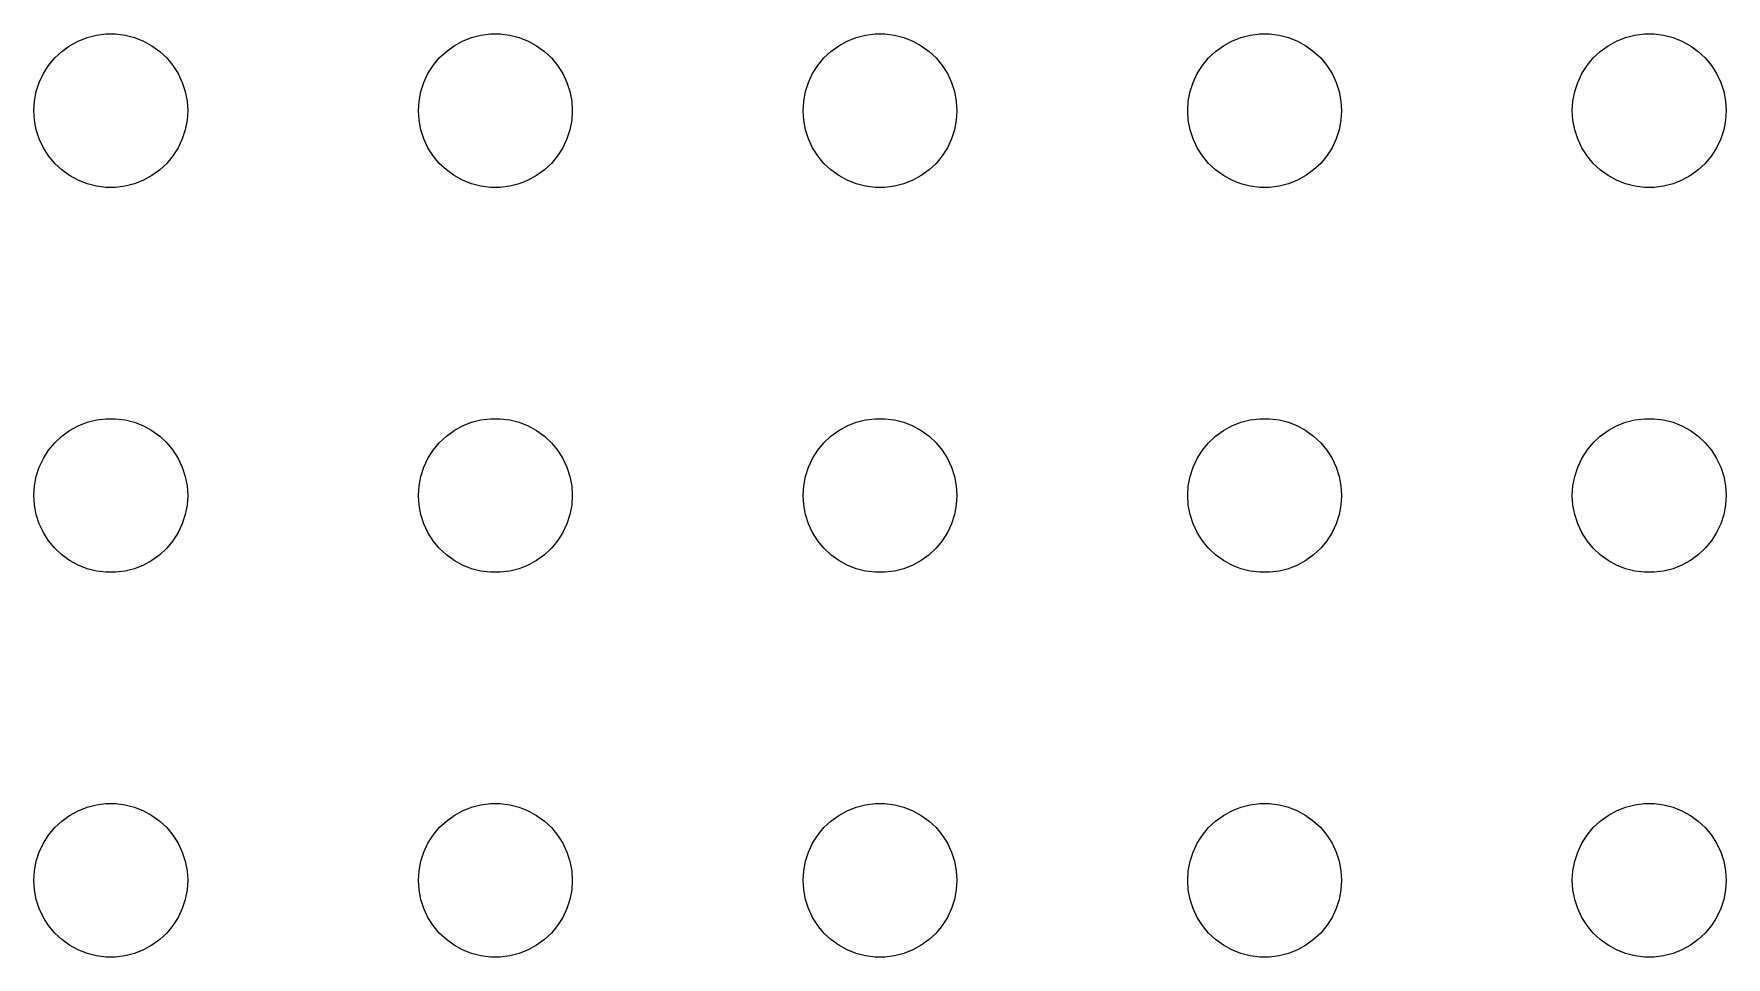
# Model space of a CAD drawing. Header units: metres. Extents: x -134 to 134, y 176 to 508.
# Drawn here: x 66 to 99, y 204 to 222 of the extents above; entities that cross this region are included whole.
import ezdxf

# ---------------------------------------------------------------- set-up
doc = ezdxf.new("R2010")
doc.units = ezdxf.units.M

msp = doc.modelspace()

# ---------------------------------------------------------------- linework, layer by layer
for p, q in [((66.5439, 221.656), (66.6963, 221.766)), ((66.6963, 221.766), (66.8613, 221.857)), ((66.8613, 221.857), (67.0365, 221.927)), ((67.0365, 221.927), (67.2189, 221.973)), ((67.2189, 221.973), (67.4058, 221.997)), ((67.4058, 221.997), (67.5942, 221.997)), ((67.5942, 221.997), (67.7811, 221.973)), ((67.7811, 221.973), (67.9635, 221.927)), ((67.9635, 221.927), (68.1387, 221.857)), ((68.1387, 221.857), (68.3037, 221.766)), ((68.3037, 221.766), (68.4561, 221.656)), ((74.0439, 221.656), (74.1963, 221.766)), ((74.1963, 221.766), (74.3613, 221.857)), ((74.3613, 221.857), (74.5365, 221.927)), ((74.5365, 221.927), (74.7189, 221.973)), ((74.7189, 221.973), (74.9058, 221.997)), ((74.9058, 221.997), (75.0942, 221.997)), ((75.0942, 221.997), (75.2811, 221.973)), ((75.2811, 221.973), (75.4635, 221.927)), ((75.4635, 221.927), (75.6387, 221.857)), ((75.6387, 221.857), (75.8037, 221.766)), ((75.8037, 221.766), (75.9561, 221.656)), ((81.5439, 221.656), (81.6963, 221.766)), ((81.6963, 221.766), (81.8613, 221.857)), ((81.8613, 221.857), (82.0365, 221.927)), ((82.0365, 221.927), (82.2189, 221.973)), ((82.2189, 221.973), (82.4058, 221.997)), ((82.4058, 221.997), (82.5942, 221.997)), ((82.5942, 221.997), (82.7811, 221.973)), ((82.7811, 221.973), (82.9635, 221.927)), ((82.9635, 221.927), (83.1387, 221.857)), ((83.1387, 221.857), (83.3037, 221.766)), ((83.3037, 221.766), (83.4561, 221.656)), ((89.0439, 221.656), (89.1963, 221.766)), ((89.1963, 221.766), (89.3613, 221.857)), ((89.3613, 221.857), (89.5365, 221.927)), ((89.5365, 221.927), (89.7189, 221.973)), ((89.7189, 221.973), (89.9058, 221.997)), ((89.9058, 221.997), (90.0942, 221.997)), ((90.0942, 221.997), (90.2811, 221.973)), ((90.2811, 221.973), (90.4635, 221.927)), ((90.4635, 221.927), (90.6387, 221.857)), ((90.6387, 221.857), (90.8037, 221.766)), ((90.8037, 221.766), (90.9561, 221.656)), ((96.5439, 221.656), (96.6963, 221.766)), ((96.6963, 221.766), (96.8613, 221.857)), ((96.8613, 221.857), (97.0365, 221.927)), ((97.0365, 221.927), (97.2189, 221.973)), ((97.2189, 221.973), (97.4058, 221.997)), ((97.4058, 221.997), (97.5942, 221.997)), ((97.5942, 221.997), (97.7811, 221.973)), ((97.7811, 221.973), (97.9635, 221.927)), ((97.9635, 221.927), (98.1387, 221.857)), ((98.1387, 221.857), (98.3037, 221.766)), ((98.3037, 221.766), (98.4561, 221.656)), ((66.2865, 221.382), (66.4065, 221.527)), ((66.4065, 221.527), (66.5439, 221.656)), ((68.4561, 221.656), (68.5934, 221.527)), ((68.5934, 221.527), (68.7135, 221.382)), ((73.7865, 221.382), (73.9065, 221.527)), ((73.9065, 221.527), (74.0439, 221.656)), ((75.9561, 221.656), (76.0934, 221.527)), ((76.0934, 221.527), (76.2135, 221.382)), ((81.2865, 221.382), (81.4065, 221.527)), ((81.4065, 221.527), (81.5439, 221.656)), ((83.4561, 221.656), (83.5934, 221.527)), ((83.5934, 221.527), (83.7135, 221.382)), ((88.7865, 221.382), (88.9065, 221.527)), ((88.9065, 221.527), (89.0439, 221.656)), ((90.9561, 221.656), (91.0934, 221.527)), ((91.0934, 221.527), (91.2135, 221.382)), ((96.2865, 221.382), (96.4065, 221.527)), ((96.4065, 221.527), (96.5439, 221.656)), ((98.4561, 221.656), (98.5934, 221.527)), ((98.5934, 221.527), (98.7135, 221.382)), ((66.1053, 221.052), (66.1855, 221.223)), ((66.1855, 221.223), (66.2865, 221.382)), ((68.7135, 221.382), (68.8145, 221.223)), ((68.8145, 221.223), (68.8947, 221.052)), ((73.6053, 221.052), (73.6855, 221.223)), ((73.6855, 221.223), (73.7865, 221.382)), ((76.2135, 221.382), (76.3145, 221.223)), ((76.3145, 221.223), (76.3947, 221.052)), ((81.1053, 221.052), (81.1855, 221.223)), ((81.1855, 221.223), (81.2865, 221.382)), ((83.7135, 221.382), (83.8145, 221.223)), ((83.8145, 221.223), (83.8947, 221.052)), ((88.6053, 221.052), (88.6855, 221.223)), ((88.6855, 221.223), (88.7865, 221.382)), ((91.2135, 221.382), (91.3145, 221.223)), ((91.3145, 221.223), (91.3947, 221.052)), ((96.1053, 221.052), (96.1855, 221.223)), ((96.1855, 221.223), (96.2865, 221.382)), ((98.7135, 221.382), (98.8145, 221.223)), ((98.8145, 221.223), (98.8947, 221.052)), ((66.0118, 220.688), (66.0471, 220.873)), ((66.0471, 220.873), (66.1053, 221.052)), ((68.8947, 221.052), (68.9529, 220.873)), ((68.9529, 220.873), (68.9882, 220.688)), ((73.5118, 220.688), (73.5471, 220.873)), ((73.5471, 220.873), (73.6053, 221.052)), ((76.3947, 221.052), (76.4529, 220.873)), ((76.4529, 220.873), (76.4882, 220.688)), ((81.0118, 220.688), (81.0471, 220.873)), ((81.0471, 220.873), (81.1053, 221.052)), ((83.8947, 221.052), (83.9529, 220.873)), ((83.9529, 220.873), (83.9882, 220.688)), ((88.5118, 220.688), (88.5471, 220.873)), ((88.5471, 220.873), (88.6053, 221.052)), ((91.3947, 221.052), (91.4529, 220.873)), ((91.4529, 220.873), (91.4882, 220.688)), ((96.0118, 220.688), (96.0471, 220.873)), ((96.0471, 220.873), (96.1053, 221.052)), ((98.8947, 221.052), (98.9529, 220.873)), ((98.9529, 220.873), (98.9882, 220.688)), ((66, 220.5), (66.0118, 220.688)), ((66.0118, 220.312), (66, 220.5)), ((68.9882, 220.688), (69, 220.5)), ((69, 220.5), (68.9882, 220.312)), ((73.5, 220.5), (73.5118, 220.688)), ((73.5118, 220.312), (73.5, 220.5)), ((76.4882, 220.688), (76.5, 220.5)), ((76.5, 220.5), (76.4882, 220.312)), ((81, 220.5), (81.0118, 220.688)), ((81.0118, 220.312), (81, 220.5)), ((83.9882, 220.688), (84, 220.5)), ((84, 220.5), (83.9882, 220.312)), ((88.5, 220.5), (88.5118, 220.688)), ((88.5118, 220.312), (88.5, 220.5)), ((91.4882, 220.688), (91.5, 220.5)), ((91.5, 220.5), (91.4882, 220.312)), ((96, 220.5), (96.0118, 220.688)), ((96.0118, 220.312), (96, 220.5)), ((98.9882, 220.688), (99, 220.5)), ((99, 220.5), (98.9882, 220.312)), ((66.0471, 220.127), (66.0118, 220.312)), ((66.1053, 219.948), (66.0471, 220.127)), ((68.9529, 220.127), (68.8947, 219.948)), ((68.9882, 220.312), (68.9529, 220.127)), ((73.5471, 220.127), (73.5118, 220.312)), ((73.6053, 219.948), (73.5471, 220.127)), ((76.4529, 220.127), (76.3947, 219.948)), ((76.4882, 220.312), (76.4529, 220.127)), ((81.0471, 220.127), (81.0118, 220.312)), ((81.1053, 219.948), (81.0471, 220.127)), ((83.9529, 220.127), (83.8947, 219.948)), ((83.9882, 220.312), (83.9529, 220.127)), ((88.5471, 220.127), (88.5118, 220.312)), ((88.6053, 219.948), (88.5471, 220.127)), ((91.4529, 220.127), (91.3947, 219.948)), ((91.4882, 220.312), (91.4529, 220.127)), ((96.0471, 220.127), (96.0118, 220.312)), ((96.1053, 219.948), (96.0471, 220.127)), ((98.9529, 220.127), (98.8947, 219.948)), ((98.9882, 220.312), (98.9529, 220.127)), ((66.1855, 219.777), (66.1053, 219.948)), ((68.8947, 219.948), (68.8145, 219.777)), ((73.6855, 219.777), (73.6053, 219.948)), ((76.3947, 219.948), (76.3145, 219.777)), ((81.1855, 219.777), (81.1053, 219.948)), ((83.8947, 219.948), (83.8145, 219.777)), ((88.6855, 219.777), (88.6053, 219.948)), ((91.3947, 219.948), (91.3145, 219.777)), ((96.1855, 219.777), (96.1053, 219.948)), ((98.8947, 219.948), (98.8145, 219.777)), ((66.2865, 219.618), (66.1855, 219.777)), ((66.4065, 219.473), (66.2865, 219.618)), ((66.5439, 219.344), (66.4065, 219.473)), ((68.5934, 219.473), (68.4561, 219.344)), ((68.7135, 219.618), (68.5934, 219.473)), ((68.8145, 219.777), (68.7135, 219.618)), ((73.7865, 219.618), (73.6855, 219.777)), ((73.9065, 219.473), (73.7865, 219.618)), ((74.0439, 219.344), (73.9065, 219.473)), ((76.0934, 219.473), (75.9561, 219.344)), ((76.2135, 219.618), (76.0934, 219.473)), ((76.3145, 219.777), (76.2135, 219.618)), ((81.2865, 219.618), (81.1855, 219.777)), ((81.4065, 219.473), (81.2865, 219.618)), ((81.5439, 219.344), (81.4065, 219.473)), ((83.5934, 219.473), (83.4561, 219.344)), ((83.7135, 219.618), (83.5934, 219.473)), ((83.8145, 219.777), (83.7135, 219.618)), ((88.7865, 219.618), (88.6855, 219.777)), ((88.9065, 219.473), (88.7865, 219.618)), ((89.0439, 219.344), (88.9065, 219.473)), ((91.0934, 219.473), (90.9561, 219.344)), ((91.2135, 219.618), (91.0934, 219.473)), ((91.3145, 219.777), (91.2135, 219.618)), ((96.2865, 219.618), (96.1855, 219.777)), ((96.4065, 219.473), (96.2865, 219.618)), ((96.5439, 219.344), (96.4065, 219.473)), ((98.5934, 219.473), (98.4561, 219.344)), ((98.7135, 219.618), (98.5934, 219.473)), ((98.8145, 219.777), (98.7135, 219.618)), ((66.6963, 219.234), (66.5439, 219.344)), ((66.8613, 219.143), (66.6963, 219.234)), ((67.0365, 219.073), (66.8613, 219.143)), ((68.1387, 219.143), (67.9635, 219.073)), ((68.3037, 219.234), (68.1387, 219.143)), ((68.4561, 219.344), (68.3037, 219.234)), ((74.1963, 219.234), (74.0439, 219.344)), ((74.3613, 219.143), (74.1963, 219.234)), ((74.5365, 219.073), (74.3613, 219.143)), ((75.6387, 219.143), (75.4635, 219.073)), ((75.8037, 219.234), (75.6387, 219.143)), ((75.9561, 219.344), (75.8037, 219.234)), ((81.6963, 219.234), (81.5439, 219.344)), ((81.8613, 219.143), (81.6963, 219.234)), ((82.0365, 219.073), (81.8613, 219.143)), ((83.1387, 219.143), (82.9635, 219.073)), ((83.3037, 219.234), (83.1387, 219.143)), ((83.4561, 219.344), (83.3037, 219.234)), ((89.1963, 219.234), (89.0439, 219.344)), ((89.3613, 219.143), (89.1963, 219.234)), ((89.5365, 219.073), (89.3613, 219.143)), ((90.6387, 219.143), (90.4635, 219.073)), ((90.8037, 219.234), (90.6387, 219.143)), ((90.9561, 219.344), (90.8037, 219.234)), ((96.6963, 219.234), (96.5439, 219.344)), ((96.8613, 219.143), (96.6963, 219.234)), ((97.0365, 219.073), (96.8613, 219.143)), ((98.1387, 219.143), (97.9635, 219.073)), ((98.3037, 219.234), (98.1387, 219.143)), ((98.4561, 219.344), (98.3037, 219.234)), ((67.2189, 219.027), (67.0365, 219.073)), ((67.4058, 219.003), (67.2189, 219.027)), ((67.5942, 219.003), (67.4058, 219.003)), ((67.7811, 219.027), (67.5942, 219.003)), ((67.9635, 219.073), (67.7811, 219.027)), ((74.7189, 219.027), (74.5365, 219.073)), ((74.9058, 219.003), (74.7189, 219.027)), ((75.0942, 219.003), (74.9058, 219.003)), ((75.2811, 219.027), (75.0942, 219.003)), ((75.4635, 219.073), (75.2811, 219.027)), ((82.2189, 219.027), (82.0365, 219.073)), ((82.4058, 219.003), (82.2189, 219.027)), ((82.5942, 219.003), (82.4058, 219.003)), ((82.7811, 219.027), (82.5942, 219.003)), ((82.9635, 219.073), (82.7811, 219.027)), ((89.7189, 219.027), (89.5365, 219.073)), ((89.9058, 219.003), (89.7189, 219.027)), ((90.0942, 219.003), (89.9058, 219.003)), ((90.2811, 219.027), (90.0942, 219.003)), ((90.4635, 219.073), (90.2811, 219.027)), ((97.2189, 219.027), (97.0365, 219.073)), ((97.4058, 219.003), (97.2189, 219.027)), ((97.5942, 219.003), (97.4058, 219.003)), ((97.7811, 219.027), (97.5942, 219.003)), ((97.9635, 219.073), (97.7811, 219.027)), ((66.5439, 214.156), (66.6963, 214.266)), ((66.6963, 214.266), (66.8613, 214.357)), ((66.8613, 214.357), (67.0365, 214.427)), ((67.0365, 214.427), (67.2189, 214.473)), ((67.2189, 214.473), (67.4058, 214.497)), ((67.4058, 214.497), (67.5942, 214.497)), ((67.5942, 214.497), (67.7811, 214.473)), ((67.7811, 214.473), (67.9635, 214.427)), ((67.9635, 214.427), (68.1387, 214.357)), ((68.1387, 214.357), (68.3037, 214.266)), ((68.3037, 214.266), (68.4561, 214.156)), ((74.0439, 214.156), (74.1963, 214.266)), ((74.1963, 214.266), (74.3613, 214.357)), ((74.3613, 214.357), (74.5365, 214.427)), ((74.5365, 214.427), (74.7189, 214.473)), ((74.7189, 214.473), (74.9058, 214.497)), ((74.9058, 214.497), (75.0942, 214.497)), ((75.0942, 214.497), (75.2811, 214.473)), ((75.2811, 214.473), (75.4635, 214.427)), ((75.4635, 214.427), (75.6387, 214.357)), ((75.6387, 214.357), (75.8037, 214.266)), ((75.8037, 214.266), (75.9561, 214.156)), ((81.5439, 214.156), (81.6963, 214.266)), ((81.6963, 214.266), (81.8613, 214.357)), ((81.8613, 214.357), (82.0365, 214.427)), ((82.0365, 214.427), (82.2189, 214.473)), ((82.2189, 214.473), (82.4058, 214.497)), ((82.4058, 214.497), (82.5942, 214.497)), ((82.5942, 214.497), (82.7811, 214.473)), ((82.7811, 214.473), (82.9635, 214.427)), ((82.9635, 214.427), (83.1387, 214.357)), ((83.1387, 214.357), (83.3037, 214.266)), ((83.3037, 214.266), (83.4561, 214.156)), ((89.0439, 214.156), (89.1963, 214.266)), ((89.1963, 214.266), (89.3613, 214.357)), ((89.3613, 214.357), (89.5365, 214.427)), ((89.5365, 214.427), (89.7189, 214.473)), ((89.7189, 214.473), (89.9058, 214.497)), ((89.9058, 214.497), (90.0942, 214.497)), ((90.0942, 214.497), (90.2811, 214.473)), ((90.2811, 214.473), (90.4635, 214.427)), ((90.4635, 214.427), (90.6387, 214.357)), ((90.6387, 214.357), (90.8037, 214.266)), ((90.8037, 214.266), (90.9561, 214.156)), ((96.5439, 214.156), (96.6963, 214.266)), ((96.6963, 214.266), (96.8613, 214.357)), ((96.8613, 214.357), (97.0365, 214.427)), ((97.0365, 214.427), (97.2189, 214.473)), ((97.2189, 214.473), (97.4058, 214.497)), ((97.4058, 214.497), (97.5942, 214.497)), ((97.5942, 214.497), (97.7811, 214.473)), ((97.7811, 214.473), (97.9635, 214.427)), ((97.9635, 214.427), (98.1387, 214.357)), ((98.1387, 214.357), (98.3037, 214.266)), ((98.3037, 214.266), (98.4561, 214.156)), ((66.1855, 213.723), (66.2865, 213.882)), ((66.2865, 213.882), (66.4065, 214.027)), ((66.4065, 214.027), (66.5439, 214.156)), ((68.4561, 214.156), (68.5934, 214.027)), ((68.5934, 214.027), (68.7135, 213.882)), ((68.7135, 213.882), (68.8145, 213.723)), ((73.6855, 213.723), (73.7865, 213.882)), ((73.7865, 213.882), (73.9065, 214.027)), ((73.9065, 214.027), (74.0439, 214.156)), ((75.9561, 214.156), (76.0934, 214.027)), ((76.0934, 214.027), (76.2135, 213.882)), ((76.2135, 213.882), (76.3145, 213.723)), ((81.1855, 213.723), (81.2865, 213.882)), ((81.2865, 213.882), (81.4065, 214.027)), ((81.4065, 214.027), (81.5439, 214.156)), ((83.4561, 214.156), (83.5934, 214.027)), ((83.5934, 214.027), (83.7135, 213.882)), ((83.7135, 213.882), (83.8145, 213.723)), ((88.6855, 213.723), (88.7865, 213.882)), ((88.7865, 213.882), (88.9065, 214.027)), ((88.9065, 214.027), (89.0439, 214.156)), ((90.9561, 214.156), (91.0934, 214.027)), ((91.0934, 214.027), (91.2135, 213.882)), ((91.2135, 213.882), (91.3145, 213.723)), ((96.1855, 213.723), (96.2865, 213.882)), ((96.2865, 213.882), (96.4065, 214.027)), ((96.4065, 214.027), (96.5439, 214.156)), ((98.4561, 214.156), (98.5934, 214.027)), ((98.5934, 214.027), (98.7135, 213.882)), ((98.7135, 213.882), (98.8145, 213.723)), ((66.0471, 213.373), (66.1053, 213.552)), ((66.1053, 213.552), (66.1855, 213.723)), ((68.8145, 213.723), (68.8947, 213.552)), ((68.8947, 213.552), (68.9529, 213.373)), ((73.5471, 213.373), (73.6053, 213.552)), ((73.6053, 213.552), (73.6855, 213.723)), ((76.3145, 213.723), (76.3947, 213.552)), ((76.3947, 213.552), (76.4529, 213.373)), ((81.0471, 213.373), (81.1053, 213.552)), ((81.1053, 213.552), (81.1855, 213.723)), ((83.8145, 213.723), (83.8947, 213.552)), ((83.8947, 213.552), (83.9529, 213.373)), ((88.5471, 213.373), (88.6053, 213.552)), ((88.6053, 213.552), (88.6855, 213.723)), ((91.3145, 213.723), (91.3947, 213.552)), ((91.3947, 213.552), (91.4529, 213.373)), ((96.0471, 213.373), (96.1053, 213.552)), ((96.1053, 213.552), (96.1855, 213.723)), ((98.8145, 213.723), (98.8947, 213.552)), ((98.8947, 213.552), (98.9529, 213.373)), ((66, 213), (66.0118, 213.188)), ((66.0118, 213.188), (66.0471, 213.373)), ((68.9529, 213.373), (68.9882, 213.188)), ((68.9882, 213.188), (69, 213)), ((73.5, 213), (73.5118, 213.188)), ((73.5118, 213.188), (73.5471, 213.373)), ((76.4529, 213.373), (76.4882, 213.188)), ((76.4882, 213.188), (76.5, 213)), ((81, 213), (81.0118, 213.188)), ((81.0118, 213.188), (81.0471, 213.373)), ((83.9529, 213.373), (83.9882, 213.188)), ((83.9882, 213.188), (84, 213)), ((88.5, 213), (88.5118, 213.188)), ((88.5118, 213.188), (88.5471, 213.373)), ((91.4529, 213.373), (91.4882, 213.188)), ((91.4882, 213.188), (91.5, 213)), ((96, 213), (96.0118, 213.188)), ((96.0118, 213.188), (96.0471, 213.373)), ((98.9529, 213.373), (98.9882, 213.188)), ((98.9882, 213.188), (99, 213)), ((66.0118, 212.812), (66, 213)), ((69, 213), (68.9882, 212.812)), ((73.5118, 212.812), (73.5, 213)), ((76.5, 213), (76.4882, 212.812)), ((81.0118, 212.812), (81, 213)), ((84, 213), (83.9882, 212.812)), ((88.5118, 212.812), (88.5, 213)), ((91.5, 213), (91.4882, 212.812)), ((96.0118, 212.812), (96, 213)), ((99, 213), (98.9882, 212.812)), ((66.0471, 212.627), (66.0118, 212.812)), ((66.1053, 212.448), (66.0471, 212.627)), ((68.9529, 212.627), (68.8947, 212.448)), ((68.9882, 212.812), (68.9529, 212.627)), ((73.5471, 212.627), (73.5118, 212.812)), ((73.6053, 212.448), (73.5471, 212.627)), ((76.4529, 212.627), (76.3947, 212.448)), ((76.4882, 212.812), (76.4529, 212.627)), ((81.0471, 212.627), (81.0118, 212.812)), ((81.1053, 212.448), (81.0471, 212.627)), ((83.9529, 212.627), (83.8947, 212.448)), ((83.9882, 212.812), (83.9529, 212.627)), ((88.5471, 212.627), (88.5118, 212.812)), ((88.6053, 212.448), (88.5471, 212.627)), ((91.4529, 212.627), (91.3947, 212.448)), ((91.4882, 212.812), (91.4529, 212.627)), ((96.0471, 212.627), (96.0118, 212.812)), ((96.1053, 212.448), (96.0471, 212.627)), ((98.9529, 212.627), (98.8947, 212.448)), ((98.9882, 212.812), (98.9529, 212.627)), ((66.1855, 212.277), (66.1053, 212.448)), ((66.2865, 212.118), (66.1855, 212.277)), ((68.8145, 212.277), (68.7135, 212.118)), ((68.8947, 212.448), (68.8145, 212.277)), ((73.6855, 212.277), (73.6053, 212.448)), ((73.7865, 212.118), (73.6855, 212.277)), ((76.3145, 212.277), (76.2135, 212.118)), ((76.3947, 212.448), (76.3145, 212.277)), ((81.1855, 212.277), (81.1053, 212.448)), ((81.2865, 212.118), (81.1855, 212.277)), ((83.8145, 212.277), (83.7135, 212.118)), ((83.8947, 212.448), (83.8145, 212.277)), ((88.6855, 212.277), (88.6053, 212.448)), ((88.7865, 212.118), (88.6855, 212.277)), ((91.3145, 212.277), (91.2135, 212.118)), ((91.3947, 212.448), (91.3145, 212.277)), ((96.1855, 212.277), (96.1053, 212.448)), ((96.2865, 212.118), (96.1855, 212.277)), ((98.8145, 212.277), (98.7135, 212.118)), ((98.8947, 212.448), (98.8145, 212.277)), ((66.4065, 211.973), (66.2865, 212.118)), ((66.5439, 211.844), (66.4065, 211.973)), ((68.5934, 211.973), (68.4561, 211.844)), ((68.7135, 212.118), (68.5934, 211.973)), ((73.9065, 211.973), (73.7865, 212.118)), ((74.0439, 211.844), (73.9065, 211.973)), ((76.0934, 211.973), (75.9561, 211.844)), ((76.2135, 212.118), (76.0934, 211.973)), ((81.4065, 211.973), (81.2865, 212.118)), ((81.5439, 211.844), (81.4065, 211.973)), ((83.5934, 211.973), (83.4561, 211.844)), ((83.7135, 212.118), (83.5934, 211.973)), ((88.9065, 211.973), (88.7865, 212.118)), ((89.0439, 211.844), (88.9065, 211.973)), ((91.0934, 211.973), (90.9561, 211.844)), ((91.2135, 212.118), (91.0934, 211.973)), ((96.4065, 211.973), (96.2865, 212.118)), ((96.5439, 211.844), (96.4065, 211.973)), ((98.5934, 211.973), (98.4561, 211.844)), ((98.7135, 212.118), (98.5934, 211.973)), ((66.6963, 211.734), (66.5439, 211.844)), ((66.8613, 211.643), (66.6963, 211.734)), ((67.0365, 211.573), (66.8613, 211.643)), ((67.2189, 211.527), (67.0365, 211.573)), ((67.9635, 211.573), (67.7811, 211.527)), ((68.1387, 211.643), (67.9635, 211.573)), ((68.3037, 211.734), (68.1387, 211.643)), ((68.4561, 211.844), (68.3037, 211.734)), ((74.1963, 211.734), (74.0439, 211.844)), ((74.3613, 211.643), (74.1963, 211.734)), ((74.5365, 211.573), (74.3613, 211.643)), ((74.7189, 211.527), (74.5365, 211.573)), ((75.4635, 211.573), (75.2811, 211.527)), ((75.6387, 211.643), (75.4635, 211.573)), ((75.8037, 211.734), (75.6387, 211.643)), ((75.9561, 211.844), (75.8037, 211.734)), ((81.6963, 211.734), (81.5439, 211.844)), ((81.8613, 211.643), (81.6963, 211.734)), ((82.0365, 211.573), (81.8613, 211.643)), ((82.2189, 211.527), (82.0365, 211.573)), ((82.9635, 211.573), (82.7811, 211.527)), ((83.1387, 211.643), (82.9635, 211.573)), ((83.3037, 211.734), (83.1387, 211.643)), ((83.4561, 211.844), (83.3037, 211.734)), ((89.1963, 211.734), (89.0439, 211.844)), ((89.3613, 211.643), (89.1963, 211.734)), ((89.5365, 211.573), (89.3613, 211.643)), ((89.7189, 211.527), (89.5365, 211.573)), ((90.4635, 211.573), (90.2811, 211.527)), ((90.6387, 211.643), (90.4635, 211.573)), ((90.8037, 211.734), (90.6387, 211.643)), ((90.9561, 211.844), (90.8037, 211.734)), ((96.6963, 211.734), (96.5439, 211.844)), ((96.8613, 211.643), (96.6963, 211.734)), ((97.0365, 211.573), (96.8613, 211.643)), ((97.2189, 211.527), (97.0365, 211.573)), ((97.9635, 211.573), (97.7811, 211.527)), ((98.1387, 211.643), (97.9635, 211.573)), ((98.3037, 211.734), (98.1387, 211.643)), ((98.4561, 211.844), (98.3037, 211.734)), ((67.4058, 211.503), (67.2189, 211.527)), ((67.5942, 211.503), (67.4058, 211.503)), ((67.7811, 211.527), (67.5942, 211.503)), ((74.9058, 211.503), (74.7189, 211.527)), ((75.0942, 211.503), (74.9058, 211.503)), ((75.2811, 211.527), (75.0942, 211.503)), ((82.4058, 211.503), (82.2189, 211.527)), ((82.5942, 211.503), (82.4058, 211.503)), ((82.7811, 211.527), (82.5942, 211.503)), ((89.9058, 211.503), (89.7189, 211.527)), ((90.0942, 211.503), (89.9058, 211.503)), ((90.2811, 211.527), (90.0942, 211.503)), ((97.4058, 211.503), (97.2189, 211.527)), ((97.5942, 211.503), (97.4058, 211.503)), ((97.7811, 211.527), (97.5942, 211.503)), ((66.8613, 206.857), (67.0365, 206.927)), ((67.0365, 206.927), (67.2189, 206.973)), ((67.2189, 206.973), (67.4058, 206.997)), ((67.4058, 206.997), (67.5942, 206.997)), ((67.5942, 206.997), (67.7811, 206.973)), ((67.7811, 206.973), (67.9635, 206.927)), ((67.9635, 206.927), (68.1387, 206.857)), ((74.3613, 206.857), (74.5365, 206.927)), ((74.5365, 206.927), (74.7189, 206.973)), ((74.7189, 206.973), (74.9058, 206.997)), ((74.9058, 206.997), (75.0942, 206.997)), ((75.0942, 206.997), (75.2811, 206.973)), ((75.2811, 206.973), (75.4635, 206.927)), ((75.4635, 206.927), (75.6387, 206.857)), ((81.8613, 206.857), (82.0365, 206.927)), ((82.0365, 206.927), (82.2189, 206.973)), ((82.2189, 206.973), (82.4058, 206.997)), ((82.4058, 206.997), (82.5942, 206.997)), ((82.5942, 206.997), (82.7811, 206.973)), ((82.7811, 206.973), (82.9635, 206.927)), ((82.9635, 206.927), (83.1387, 206.857)), ((89.3613, 206.857), (89.5365, 206.927)), ((89.5365, 206.927), (89.7189, 206.973)), ((89.7189, 206.973), (89.9058, 206.997)), ((89.9058, 206.997), (90.0942, 206.997)), ((90.0942, 206.997), (90.2811, 206.973)), ((90.2811, 206.973), (90.4635, 206.927)), ((90.4635, 206.927), (90.6387, 206.857)), ((96.8613, 206.857), (97.0365, 206.927)), ((97.0365, 206.927), (97.2189, 206.973)), ((97.2189, 206.973), (97.4058, 206.997)), ((97.4058, 206.997), (97.5942, 206.997)), ((97.5942, 206.997), (97.7811, 206.973)), ((97.7811, 206.973), (97.9635, 206.927)), ((97.9635, 206.927), (98.1387, 206.857)), ((66.4065, 206.527), (66.5439, 206.656)), ((66.5439, 206.656), (66.6963, 206.766)), ((66.6963, 206.766), (66.8613, 206.857)), ((68.1387, 206.857), (68.3037, 206.766)), ((68.3037, 206.766), (68.4561, 206.656)), ((68.4561, 206.656), (68.5934, 206.527)), ((73.9065, 206.527), (74.0439, 206.656)), ((74.0439, 206.656), (74.1963, 206.766)), ((74.1963, 206.766), (74.3613, 206.857)), ((75.6387, 206.857), (75.8037, 206.766)), ((75.8037, 206.766), (75.9561, 206.656)), ((75.9561, 206.656), (76.0934, 206.527)), ((81.4065, 206.527), (81.5439, 206.656)), ((81.5439, 206.656), (81.6963, 206.766)), ((81.6963, 206.766), (81.8613, 206.857)), ((83.1387, 206.857), (83.3037, 206.766)), ((83.3037, 206.766), (83.4561, 206.656)), ((83.4561, 206.656), (83.5934, 206.527)), ((88.9065, 206.527), (89.0439, 206.656)), ((89.0439, 206.656), (89.1963, 206.766)), ((89.1963, 206.766), (89.3613, 206.857)), ((90.6387, 206.857), (90.8037, 206.766)), ((90.8037, 206.766), (90.9561, 206.656)), ((90.9561, 206.656), (91.0934, 206.527)), ((96.4065, 206.527), (96.5439, 206.656)), ((96.5439, 206.656), (96.6963, 206.766)), ((96.6963, 206.766), (96.8613, 206.857)), ((98.1387, 206.857), (98.3037, 206.766)), ((98.3037, 206.766), (98.4561, 206.656)), ((98.4561, 206.656), (98.5934, 206.527)), ((66.1855, 206.223), (66.2865, 206.382)), ((66.2865, 206.382), (66.4065, 206.527)), ((68.5934, 206.527), (68.7135, 206.382)), ((68.7135, 206.382), (68.8145, 206.223)), ((73.6855, 206.223), (73.7865, 206.382)), ((73.7865, 206.382), (73.9065, 206.527)), ((76.0934, 206.527), (76.2135, 206.382)), ((76.2135, 206.382), (76.3145, 206.223)), ((81.1855, 206.223), (81.2865, 206.382)), ((81.2865, 206.382), (81.4065, 206.527)), ((83.5934, 206.527), (83.7135, 206.382)), ((83.7135, 206.382), (83.8145, 206.223)), ((88.6855, 206.223), (88.7865, 206.382)), ((88.7865, 206.382), (88.9065, 206.527)), ((91.0934, 206.527), (91.2135, 206.382)), ((91.2135, 206.382), (91.3145, 206.223)), ((96.1855, 206.223), (96.2865, 206.382)), ((96.2865, 206.382), (96.4065, 206.527)), ((98.5934, 206.527), (98.7135, 206.382)), ((98.7135, 206.382), (98.8145, 206.223)), ((66.0471, 205.873), (66.1053, 206.052)), ((66.1053, 206.052), (66.1855, 206.223)), ((68.8145, 206.223), (68.8947, 206.052)), ((68.8947, 206.052), (68.9529, 205.873)), ((73.5471, 205.873), (73.6053, 206.052)), ((73.6053, 206.052), (73.6855, 206.223)), ((76.3145, 206.223), (76.3947, 206.052)), ((76.3947, 206.052), (76.4529, 205.873)), ((81.0471, 205.873), (81.1053, 206.052)), ((81.1053, 206.052), (81.1855, 206.223)), ((83.8145, 206.223), (83.8947, 206.052)), ((83.8947, 206.052), (83.9529, 205.873)), ((88.5471, 205.873), (88.6053, 206.052)), ((88.6053, 206.052), (88.6855, 206.223)), ((91.3145, 206.223), (91.3947, 206.052)), ((91.3947, 206.052), (91.4529, 205.873)), ((96.0471, 205.873), (96.1053, 206.052)), ((96.1053, 206.052), (96.1855, 206.223)), ((98.8145, 206.223), (98.8947, 206.052)), ((98.8947, 206.052), (98.9529, 205.873)), ((66, 205.5), (66.0118, 205.688)), ((66.0118, 205.688), (66.0471, 205.873)), ((68.9529, 205.873), (68.9882, 205.688)), ((68.9882, 205.688), (69, 205.5)), ((73.5, 205.5), (73.5118, 205.688)), ((73.5118, 205.688), (73.5471, 205.873)), ((76.4529, 205.873), (76.4882, 205.688)), ((76.4882, 205.688), (76.5, 205.5)), ((81, 205.5), (81.0118, 205.688)), ((81.0118, 205.688), (81.0471, 205.873)), ((83.9529, 205.873), (83.9882, 205.688)), ((83.9882, 205.688), (84, 205.5)), ((88.5, 205.5), (88.5118, 205.688)), ((88.5118, 205.688), (88.5471, 205.873)), ((91.4529, 205.873), (91.4882, 205.688)), ((91.4882, 205.688), (91.5, 205.5)), ((96, 205.5), (96.0118, 205.688)), ((96.0118, 205.688), (96.0471, 205.873)), ((98.9529, 205.873), (98.9882, 205.688)), ((98.9882, 205.688), (99, 205.5)), ((66.0118, 205.312), (66, 205.5)), ((66.0471, 205.127), (66.0118, 205.312)), ((68.9882, 205.312), (68.9529, 205.127)), ((69, 205.5), (68.9882, 205.312)), ((73.5118, 205.312), (73.5, 205.5)), ((73.5471, 205.127), (73.5118, 205.312)), ((76.4882, 205.312), (76.4529, 205.127)), ((76.5, 205.5), (76.4882, 205.312)), ((81.0118, 205.312), (81, 205.5)), ((81.0471, 205.127), (81.0118, 205.312)), ((83.9882, 205.312), (83.9529, 205.127)), ((84, 205.5), (83.9882, 205.312)), ((88.5118, 205.312), (88.5, 205.5)), ((88.5471, 205.127), (88.5118, 205.312)), ((91.4882, 205.312), (91.4529, 205.127)), ((91.5, 205.5), (91.4882, 205.312)), ((96.0118, 205.312), (96, 205.5)), ((96.0471, 205.127), (96.0118, 205.312)), ((98.9882, 205.312), (98.9529, 205.127)), ((99, 205.5), (98.9882, 205.312)), ((66.1053, 204.948), (66.0471, 205.127)), ((66.1855, 204.777), (66.1053, 204.948)), ((68.8947, 204.948), (68.8145, 204.777)), ((68.9529, 205.127), (68.8947, 204.948)), ((73.6053, 204.948), (73.5471, 205.127)), ((73.6855, 204.777), (73.6053, 204.948)), ((76.3947, 204.948), (76.3145, 204.777)), ((76.4529, 205.127), (76.3947, 204.948)), ((81.1053, 204.948), (81.0471, 205.127)), ((81.1855, 204.777), (81.1053, 204.948)), ((83.8947, 204.948), (83.8145, 204.777)), ((83.9529, 205.127), (83.8947, 204.948)), ((88.6053, 204.948), (88.5471, 205.127)), ((88.6855, 204.777), (88.6053, 204.948)), ((91.3947, 204.948), (91.3145, 204.777)), ((91.4529, 205.127), (91.3947, 204.948)), ((96.1053, 204.948), (96.0471, 205.127)), ((96.1855, 204.777), (96.1053, 204.948)), ((98.8947, 204.948), (98.8145, 204.777)), ((98.9529, 205.127), (98.8947, 204.948)), ((66.2865, 204.618), (66.1855, 204.777)), ((66.4065, 204.473), (66.2865, 204.618)), ((68.7135, 204.618), (68.5934, 204.473)), ((68.8145, 204.777), (68.7135, 204.618)), ((73.7865, 204.618), (73.6855, 204.777)), ((73.9065, 204.473), (73.7865, 204.618)), ((76.2135, 204.618), (76.0934, 204.473)), ((76.3145, 204.777), (76.2135, 204.618)), ((81.2865, 204.618), (81.1855, 204.777)), ((81.4065, 204.473), (81.2865, 204.618)), ((83.7135, 204.618), (83.5934, 204.473)), ((83.8145, 204.777), (83.7135, 204.618)), ((88.7865, 204.618), (88.6855, 204.777)), ((88.9065, 204.473), (88.7865, 204.618)), ((91.2135, 204.618), (91.0934, 204.473)), ((91.3145, 204.777), (91.2135, 204.618)), ((96.2865, 204.618), (96.1855, 204.777)), ((96.4065, 204.473), (96.2865, 204.618)), ((98.7135, 204.618), (98.5934, 204.473)), ((98.8145, 204.777), (98.7135, 204.618)), ((66.5439, 204.344), (66.4065, 204.473)), ((66.6963, 204.234), (66.5439, 204.344)), ((68.4561, 204.344), (68.3037, 204.234)), ((68.5934, 204.473), (68.4561, 204.344)), ((74.0439, 204.344), (73.9065, 204.473)), ((74.1963, 204.234), (74.0439, 204.344)), ((75.9561, 204.344), (75.8037, 204.234)), ((76.0934, 204.473), (75.9561, 204.344)), ((81.5439, 204.344), (81.4065, 204.473)), ((81.6963, 204.234), (81.5439, 204.344)), ((83.4561, 204.344), (83.3037, 204.234)), ((83.5934, 204.473), (83.4561, 204.344)), ((89.0439, 204.344), (88.9065, 204.473)), ((89.1963, 204.234), (89.0439, 204.344)), ((90.9561, 204.344), (90.8037, 204.234)), ((91.0934, 204.473), (90.9561, 204.344)), ((96.5439, 204.344), (96.4065, 204.473)), ((96.6963, 204.234), (96.5439, 204.344)), ((98.4561, 204.344), (98.3037, 204.234)), ((98.5934, 204.473), (98.4561, 204.344)), ((66.8613, 204.143), (66.6963, 204.234)), ((67.0365, 204.073), (66.8613, 204.143)), ((67.2189, 204.027), (67.0365, 204.073)), ((67.4058, 204.003), (67.2189, 204.027)), ((67.5942, 204.003), (67.4058, 204.003)), ((67.7811, 204.027), (67.5942, 204.003)), ((67.9635, 204.073), (67.7811, 204.027)), ((68.1387, 204.143), (67.9635, 204.073)), ((68.3037, 204.234), (68.1387, 204.143)), ((74.3613, 204.143), (74.1963, 204.234)), ((74.5365, 204.073), (74.3613, 204.143)), ((74.7189, 204.027), (74.5365, 204.073)), ((74.9058, 204.003), (74.7189, 204.027)), ((75.0942, 204.003), (74.9058, 204.003)), ((75.2811, 204.027), (75.0942, 204.003)), ((75.4635, 204.073), (75.2811, 204.027)), ((75.6387, 204.143), (75.4635, 204.073)), ((75.8037, 204.234), (75.6387, 204.143)), ((81.8613, 204.143), (81.6963, 204.234)), ((82.0365, 204.073), (81.8613, 204.143)), ((82.2189, 204.027), (82.0365, 204.073)), ((82.4058, 204.003), (82.2189, 204.027)), ((82.5942, 204.003), (82.4058, 204.003)), ((82.7811, 204.027), (82.5942, 204.003)), ((82.9635, 204.073), (82.7811, 204.027)), ((83.1387, 204.143), (82.9635, 204.073)), ((83.3037, 204.234), (83.1387, 204.143)), ((89.3613, 204.143), (89.1963, 204.234)), ((89.5365, 204.073), (89.3613, 204.143)), ((89.7189, 204.027), (89.5365, 204.073)), ((89.9058, 204.003), (89.7189, 204.027)), ((90.0942, 204.003), (89.9058, 204.003)), ((90.2811, 204.027), (90.0942, 204.003)), ((90.4635, 204.073), (90.2811, 204.027)), ((90.6387, 204.143), (90.4635, 204.073)), ((90.8037, 204.234), (90.6387, 204.143)), ((96.8613, 204.143), (96.6963, 204.234)), ((97.0365, 204.073), (96.8613, 204.143)), ((97.2189, 204.027), (97.0365, 204.073)), ((97.4058, 204.003), (97.2189, 204.027)), ((97.5942, 204.003), (97.4058, 204.003)), ((97.7811, 204.027), (97.5942, 204.003)), ((97.9635, 204.073), (97.7811, 204.027)), ((98.1387, 204.143), (97.9635, 204.073)), ((98.3037, 204.234), (98.1387, 204.143))]:
    msp.add_line(p, q)

doc.saveas('drawing.dxf')
